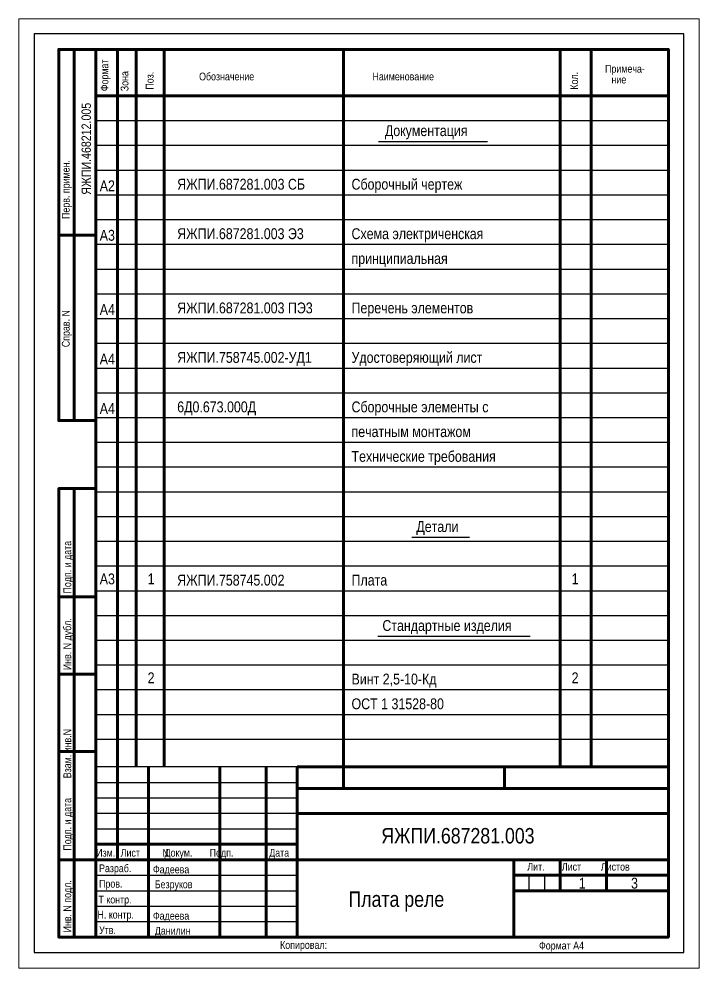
# Model space of a CAD drawing. Header units: millimetres. Extents: x 7140 to 8879, y -16257 to -5062.
# Drawn here: x 7757.9 to 7977.6, y -14949 to -14642.2 of the extents above; entities that cross this region are included whole.
import ezdxf

# ---------------------------------------------------------------- set-up
doc = ezdxf.new("R2010")
doc.units = ezdxf.units.MM
doc.layers.add('OSN', color=7, linetype='Continuous', lineweight=60)
doc.layers.add('КА тонкая', color=7, linetype='Continuous', lineweight=15)
doc.layers.add('Text', color=140, linetype='Continuous')
doc.layers.add('TONK', color=7, linetype='Continuous')
doc.styles.get("Standard").update_dxf_attribs({"font": 'ARIALN.TTF', "height": 3.4})

msp = doc.modelspace()

# ---------------------------------------------------------------- linework, layer by layer
at = {"layer": 'OSN'}
for p, q in [((7775.7221, -14652.03367), (7775.7221, -14772.03367)), ((7789.7221, -14884.03367), (7789.7221, -14652.03367)), ((7789.7221, -14884.03367), (7789.7221, -14914.03367)), ((7914.7221, -14884.03367), (7914.7221, -14891.03367)), ((7847.7221, -14891.03367), (7967.7221, -14891.03367)), ((7847.7221, -14899.03367), (7967.7221, -14899.03367)), ((7782.7221, -14909.03367), (7847.7221, -14909.03367)), ((7782.7221, -14914.03367), (7967.7221, -14914.03367)), ((7917.7221, -14914.03367), (7917.7221, -14924.03367)), ((7932.7221, -14924.03367), (7932.7221, -14914.03367)), ((7947.7221, -14924.03367), (7947.7221, -14914.03367)), ((7917.7221, -14919.03367), (7967.7221, -14919.03367)), ((7917.7221, -14924.03367), (7917.7221, -14939.03367)), ((7917.7221, -14924.03367), (7967.7221, -14924.03367))]:
    msp.add_line(p, q, dxfattribs=at)
for points in [[(7782.7221, -14652.03367), (7770.7221, -14652.03367), (7770.7221, -14772.03367), (7782.7221, -14772.03367)], [(7782.7221, -14939.03367), (7967.7221, -14939.03367), (7967.7221, -14652.03367), (7782.7221, -14652.03367), (7782.7221, -14939.03367)], [(7795.7221, -14652.03367), (7795.7221, -14884.03367)], [(7804.7221, -14652.03367), (7804.7221, -14884.03367)], [(7862.7221, -14652.03367), (7862.7221, -14891.03367)], [(7932.7221, -14652.03367), (7932.7221, -14884.03367)], [(7942.7221, -14652.03367), (7942.7221, -14884.03367)], [(7782.7221, -14667.03367), (7967.7221, -14667.03367)], [(7770.7221, -14712.03367), (7782.7221, -14712.03367)], [(7782.7221, -14939.03367), (7770.7221, -14939.03367), (7770.7221, -14794.03367), (7782.7221, -14794.03367)], [(7775.7221, -14939.03367), (7775.7221, -14794.03367)], [(7770.7221, -14829.03367), (7782.7221, -14829.03367)], [(7770.7221, -14854.03367), (7782.7221, -14854.03367)], [(7770.7221, -14879.03367), (7782.7221, -14879.03367)], [(7799.7221, -14939.03367), (7799.7221, -14884.03367)], [(7822.7221, -14939.03367), (7822.7221, -14884.03367)], [(7837.7221, -14939.03367), (7837.7221, -14884.03367)], [(7847.7221, -14939.03367), (7847.7221, -14884.03367)], [(7847.7221, -14884.03367), (7967.7221, -14884.03367)], [(7770.7221, -14914.03367), (7782.7221, -14914.03367)]]:
    msp.add_lwpolyline(points, dxfattribs=at)
at = {"layer": 'TONK'}
for p, q in [((7782.7221, -14675.03367), (7967.7221, -14675.03367)), ((7873.98296, -14681.75905), (7909.21466, -14681.75905)), ((7782.7221, -14683.03367), (7967.7221, -14683.03367)), ((7782.7221, -14691.03367), (7967.7221, -14691.03367)), ((7782.7221, -14699.03367), (7967.7221, -14699.03367)), ((7782.7221, -14707.03367), (7967.7221, -14707.03367)), ((7782.7221, -14715.03367), (7967.7221, -14715.03367)), ((7782.7221, -14723.03367), (7967.7221, -14723.03367)), ((7782.7221, -14731.03367), (7967.7221, -14731.03367)), ((7782.7221, -14739.03367), (7967.7221, -14739.03367)), ((7782.7221, -14747.03367), (7967.7221, -14747.03367)), ((7782.7221, -14755.03367), (7967.7221, -14755.03367)), ((7782.7221, -14763.03367), (7967.7221, -14763.03367)), ((7782.7221, -14771.03367), (7967.7221, -14771.03367)), ((7782.7221, -14779.03367), (7967.7221, -14779.03367)), ((7782.7221, -14787.03367), (7967.7221, -14787.03367)), ((7782.7221, -14795.03367), (7967.7221, -14795.03367)), ((7782.7221, -14803.03367), (7967.7221, -14803.03367)), ((7782.7221, -14811.03367), (7967.7221, -14811.03367)), ((7884.76382, -14809.75905), (7903.47481, -14809.75905)), ((7782.7221, -14819.03367), (7967.7221, -14819.03367)), ((7782.7221, -14827.03367), (7967.7221, -14827.03367)), ((7782.7221, -14835.03367), (7967.7221, -14835.03367)), ((7873.7892, -14841.75905), (7923.04238, -14841.75905)), ((7782.7221, -14843.03367), (7967.7221, -14843.03367)), ((7782.7221, -14851.03367), (7967.7221, -14851.03367)), ((7782.7221, -14859.03367), (7967.7221, -14859.03367)), ((7782.7221, -14867.03367), (7967.7221, -14867.03367)), ((7782.7221, -14875.03367), (7967.7221, -14875.03367)), ((7847.7221, -14884.03367), (7783.2221, -14884.03367)), ((7782.7221, -14889.03367), (7847.7221, -14889.03367)), ((7782.7221, -14894.03367), (7847.7221, -14894.03367)), ((7847.7221, -14899.03367), (7782.7221, -14899.03367)), ((7782.7221, -14904.03367), (7847.7221, -14904.03367)), ((7782.7221, -14919.03367), (7847.7221, -14919.03367)), ((7922.7221, -14924.03367), (7922.7221, -14919.03367)), ((7927.7221, -14924.03367), (7927.7221, -14919.03367)), ((7782.7221, -14924.03367), (7847.7221, -14924.03367)), ((7782.7221, -14929.03367), (7847.7221, -14929.03367)), ((7782.7221, -14934.03367), (7847.7221, -14934.03367))]:
    msp.add_line(p, q, dxfattribs=at)
msp.add_lwpolyline([(7762.7221, -14944.03367), (7972.7221, -14944.03367), (7972.7221, -14647.03367), (7762.7221, -14647.03367), (7762.7221, -14944.03367)], dxfattribs=at)
at = {"layer": 'КА тонкая', "ltscale": 20}
for p, q in [((7757.8596, -14949.03367), (7757.8596, -14642.18339)), ((7977.5846, -14642.18339), (7757.8596, -14642.18339)), ((7977.5846, -14949.03367), (7977.5846, -14642.18339)), ((7977.5846, -14949.03367), (7757.8596, -14949.03367))]:
    msp.add_line(p, q, dxfattribs=at)

# ---------------------------------------------------------------- texts
at = {"layer": 'Text', "color": 0, "char_height": 5, "attachment_point": 1}
for s, insert in [('ЯЖПИ.687281.003', (7874.92158, -14903.76774)), ('Плата реле ', (7864.31206, -14924.26217))]:
    msp.add_mtext(s, dxfattribs=dict(at, insert=insert))
at = {"layer": 'TONK'}
for s, p in [('Формат', (7786.7221, -14665.53367)), ('Зона', (7793.2221, -14665.53367)), ('Поз.', (7801.33798, -14665.03367)), ('Кол.', (7938.49033, -14665.03367)), ('Справ. N                                     Перв. примен.', (7774.2221, -14748.30238)), (' Инв. N дубл.          Подп. и дата', (7774.7221, -14853.53367)), ('Инв. N подл.            Подп. и дата        Взам. инв.N', (7774.7221, -14937.53367))]:
    msp.add_text(s, height=2.5, rotation=90, dxfattribs=at).set_placement(p)
for s, height, p in [('Примеча-', 2.5, (7947.2221, -14659.53367)), ('  Обозначение                                                Наименование', 2.5, (7814.45712, -14662.03367)), ('  ние', 2.5, (7947.7221, -14663.03367)), ('Документация', 3.5, (7876.09638, -14680.04068)), ('А2', 3.5, (7783.94542, -14697.87489)), ('ЯЖПИ.687281.003 СБ', 3.5, (7808.97928, -14697.35874)), ('Сборочный чертеж', 3.5, (7865.30584, -14697.35874)), ('А3', 3.5, (7783.94542, -14713.87489)), ('ЯЖПИ.687281.003 Э3', 3.5, (7808.97928, -14713.35874)), ('Схема электриченская ', 3.5, (7865.30584, -14713.35874)), ('принципиальная', 3.5, (7865.30584, -14721.35874)), ('А4', 3.5, (7783.94542, -14737.87489)), ('ЯЖПИ.687281.003 ПЭ3', 3.5, (7808.97928, -14737.35874)), ('Перечень элементов ', 3.5, (7865.30584, -14737.35874)), ('ЯЖПИ.758745.002-УД1 ', 3.5, (7808.97928, -14753.35874)), ('Удостоверяющий лист', 3.5, (7865.30584, -14753.35874)), ('А4', 3.5, (7783.94542, -14753.87489)), ('Сборочные элементы с ', 3.5, (7865.30584, -14769.35874)), ('А4', 3.5, (7783.94542, -14769.87489)), ('6Д0.673.000Д', 3.5, (7808.97928, -14769.35874)), ('печатным монтажом', 3.5, (7865.30584, -14777.35874)), ('Технические требования', 3.5, (7865.30584, -14785.35874)), ('Детали', 3.5, (7886.2571, -14808.04068)), ('А3', 3.5, (7783.94542, -14824.96946)), ('1', 3.5, (7799.42323, -14824.96946)), ('ЯЖПИ.758745.002 ', 3.5, (7808.97928, -14825.35874)), ('Плата', 3.5, (7865.30584, -14825.35874)), ('1', 3.5, (7936.42323, -14824.96946)), ('Стандартные изделия', 3.5, (7875.28247, -14840.04068)), ('2', 3.5, (7799.42323, -14856.96946)), ('Винт 2,5-10-Кд', 3.5, (7865.30584, -14857.35874)), ('2', 3.5, (7936.42323, -14856.96946)), ('ОСТ 1 31528-80', 3.5, (7865.30584, -14865.35874)), ('Изм.', 2.5, (7782.80886, -14913.03367)), ('Лист          Докум.       Подп.', 2.5, (7790.7221, -14913.03367)), ('N', 2.5, (7804.2221, -14913.07938)), ('Дата', 2.5, (7838.7221, -14913.03367)), ('Разраб.', 2.5, (7783.7221, -14918.03367)), ('Фадеева', 2.5, (7801.14729, -14918.40369)), ('   Лит.       Лист        Листов', 2.5, (7919.7221, -14917.53367)), ('Пров.', 2.5, (7783.7221, -14923.03367)), ('Безруков', 2.5, (7801.7362, -14923.22896)), ('1', 3.5, (7938.76451, -14923.34456)), ('3', 3.5, (7955.63214, -14923.34842)), ('Т контр.', 2.5, (7783.55137, -14928.15314)), ('Н. контр.', 2.5, (7783.2221, -14933.03367)), ('Фадеева', 2.5, (7801.14729, -14933.40369)), ('Утв.', 2.5, (7783.7221, -14938.03367)), ('Данилин', 2.5, (7801.7362, -14938.22896)), ('Копировал:', 2.5, (7842.2221, -14942.83367)), ('                                                  Формат A4', 2.5, (7886.07367, -14943.03367))]:
    msp.add_text(s, height=height, dxfattribs=at).set_placement(p)
at = {"layer": 'TONK', "color": 1}
msp.add_text('ЯЖПИ.468212.005', height=3, rotation=90, dxfattribs=at).set_placement((7781.07845, -14699.00152))

doc.saveas('drawing.dxf')
